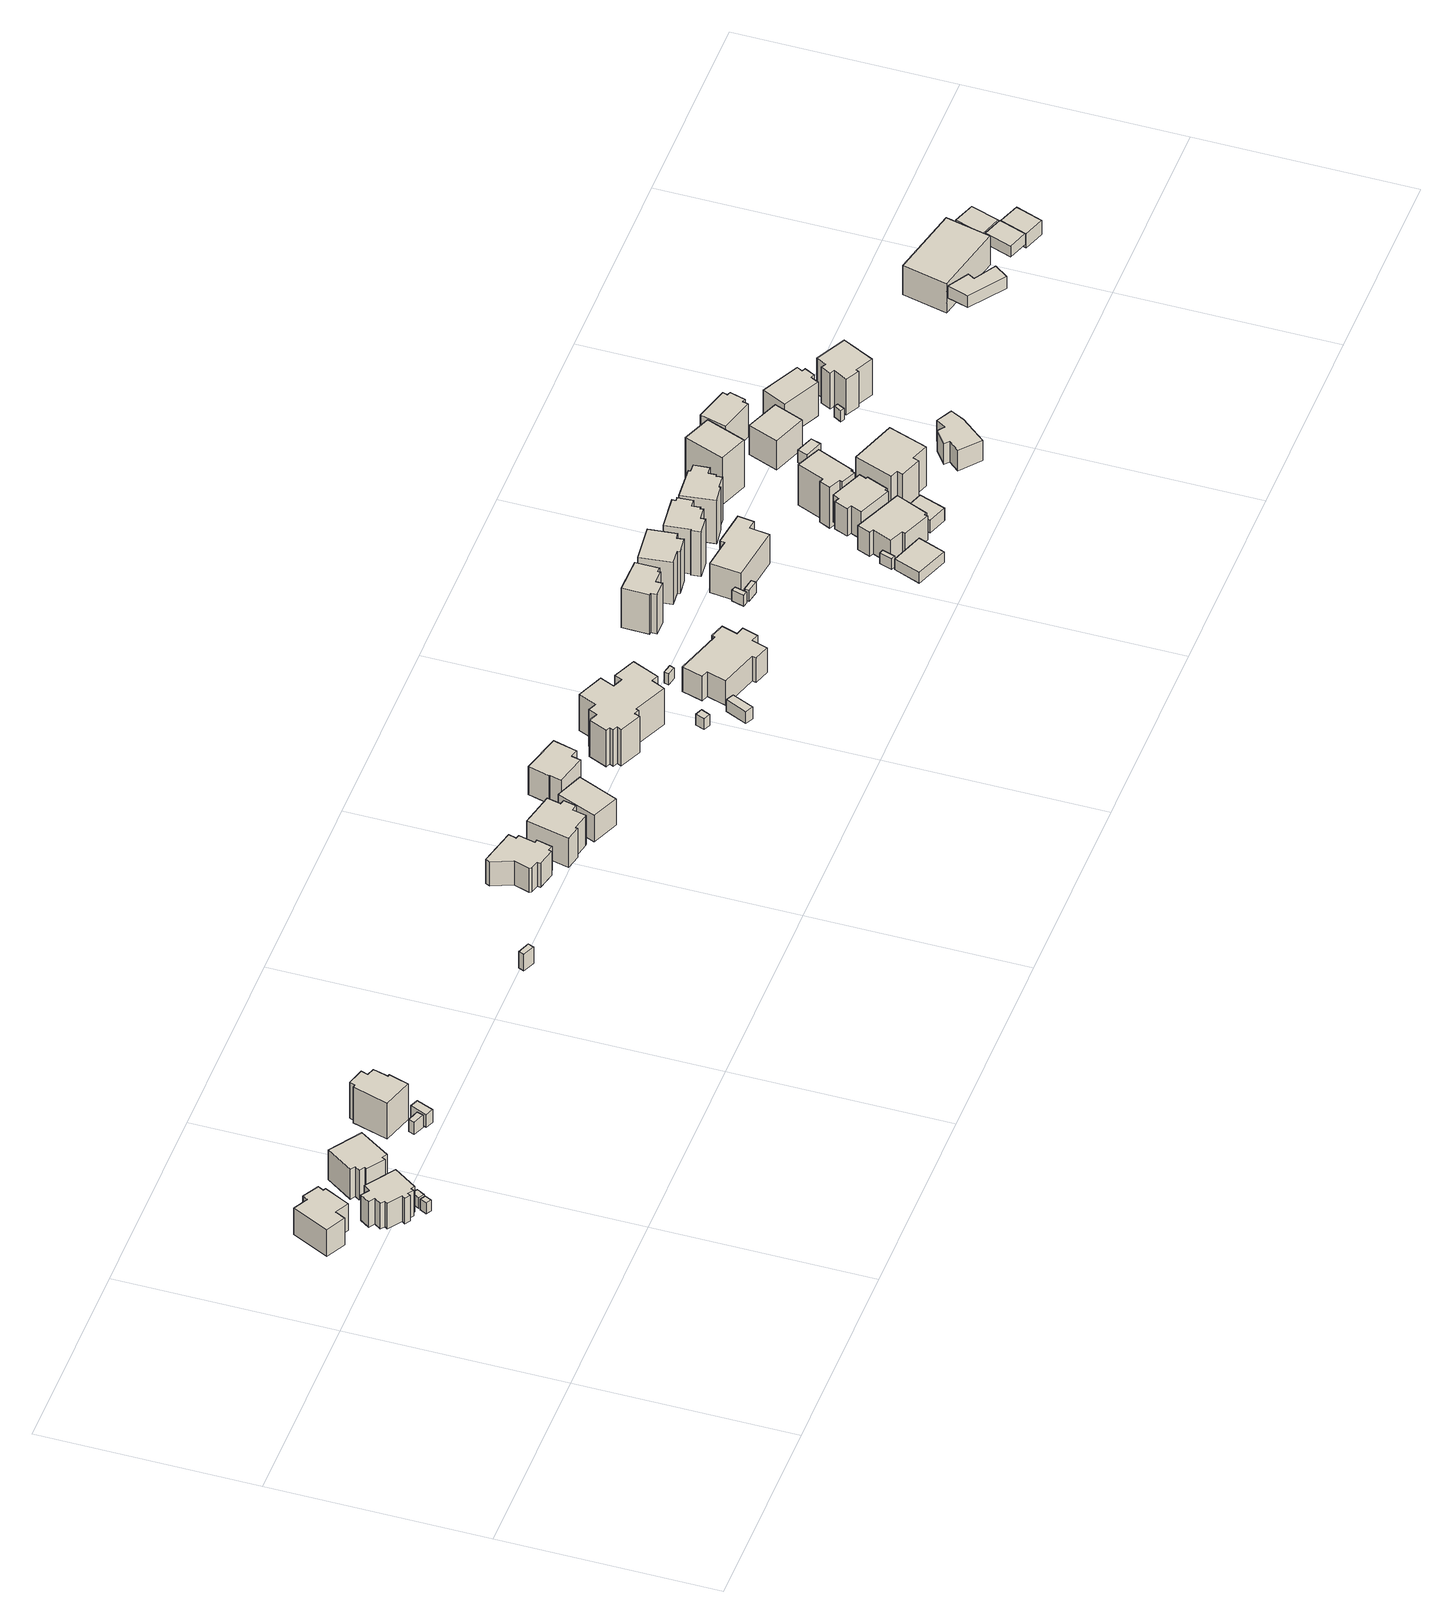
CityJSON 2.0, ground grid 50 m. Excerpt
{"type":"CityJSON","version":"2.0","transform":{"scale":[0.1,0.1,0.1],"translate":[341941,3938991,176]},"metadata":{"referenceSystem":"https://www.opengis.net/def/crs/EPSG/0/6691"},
"CityObjects":{
"building1":{"type":"Building","attributes":{"usage":"411","measuredHeight":7.8,"storeysAboveGround":2,"BuildingIDAttribute.prefecture":"14","BuildingIDAttribute.city":"14151","BuildingDetailAttribute.totalFloorArea":111.45,"BuildingDetailAttribute.buildingFootprintArea":55.72,"BuildingDetailAttribute.buildingStructureType":"601","BuildingDetailAttribute.buildingStructureOrgType":"1","BuildingDetailAttribute.orgUsage":"10","BuildingDetailAttribute.surveyYear":2015,"BuildingLandSlideRiskAttribute.description":"1","BuildingLandSlideRiskAttribute.areaType":"1"},"geometry":[{"type":"Solid","lod":"1","boundaries":[[[[0,1,2,3,4,5,6,7,8,9]],[[8,10,11,9]],[[7,12,10,8]],[[6,13,12,7]],[[5,14,13,6]],[[4,15,14,5]],[[3,16,15,4]],[[2,17,16,3]],[[1,18,17,2]],[[0,19,18,1]],[[9,11,19,0]],[[10,12,13,14,15,16,17,18,19,11]]]]}]},
"building2":{"type":"Building","attributes":{"usage":"411","measuredHeight":7.7,"storeysAboveGround":2,"BuildingIDAttribute.prefecture":"14","BuildingIDAttribute.city":"14151","BuildingDetailAttribute.totalFloorArea":92.86,"BuildingDetailAttribute.buildingFootprintArea":46.43,"BuildingDetailAttribute.buildingStructureType":"601","BuildingDetailAttribute.buildingStructureOrgType":"1","BuildingDetailAttribute.orgUsage":"10","BuildingDetailAttribute.surveyYear":2015,"BuildingLandSlideRiskAttribute.description":"1","BuildingLandSlideRiskAttribute.areaType":"1"},"geometry":[{"type":"Solid","lod":"1","boundaries":[[[[20,21,22,23,24,25,26,27,28,29,30,31,32,33,34,35]],[[34,36,37,35]],[[33,38,36,34]],[[32,39,38,33]],[[31,40,39,32]],[[30,41,40,31]],[[29,42,41,30]],[[28,43,42,29]],[[27,44,43,28]],[[26,45,44,27]],[[25,46,45,26]],[[24,47,46,25]],[[23,48,47,24]],[[22,49,48,23]],[[21,50,49,22]],[[20,51,50,21]],[[35,37,51,20]],[[36,38,39,40,41,42,43,44,45,46,47,48,49,50,51,37]]]]}]},
"building3":{"type":"Building","attributes":{"BuildingIDAttribute.prefecture":"14","BuildingIDAttribute.city":"14151","BuildingDetailAttribute.surveyYear":2015,"BuildingLandSlideRiskAttribute.description":"1","BuildingLandSlideRiskAttribute.areaType":"1"},"geometry":[{"type":"Solid","lod":"1","boundaries":[[[[52,53,54,55]],[[54,56,57,55]],[[53,58,56,54]],[[52,59,58,53]],[[55,57,59,52]],[[56,58,59,57]]]]}]},
"building4":{"type":"Building","attributes":{"BuildingIDAttribute.prefecture":"14","BuildingIDAttribute.city":"14151","BuildingDetailAttribute.surveyYear":2015,"BuildingLandSlideRiskAttribute.description":"1","BuildingLandSlideRiskAttribute.areaType":"1"},"geometry":[{"type":"Solid","lod":"1","boundaries":[[[[60,61,62,63]],[[62,64,65,63]],[[61,66,64,62]],[[60,67,66,61]],[[63,65,67,60]],[[64,66,67,65]]]]}]},
"building5":{"type":"Building","attributes":{"usage":"411","measuredHeight":9.1,"storeysAboveGround":2,"BuildingIDAttribute.prefecture":"14","BuildingIDAttribute.city":"14151","BuildingDetailAttribute.totalFloorArea":108.08,"BuildingDetailAttribute.buildingFootprintArea":54.04,"BuildingDetailAttribute.buildingStructureType":"601","BuildingDetailAttribute.buildingStructureOrgType":"1","BuildingDetailAttribute.orgUsage":"10","BuildingDetailAttribute.surveyYear":2015,"BuildingLandSlideRiskAttribute.description":"1","BuildingLandSlideRiskAttribute.areaType":"1"},"geometry":[{"type":"Solid","lod":"1","boundaries":[[[[68,69,70,71,72,73,74,75,76,77]],[[76,78,79,77]],[[75,80,78,76]],[[74,81,80,75]],[[73,82,81,74]],[[72,83,82,73]],[[71,84,83,72]],[[70,85,84,71]],[[69,86,85,70]],[[68,87,86,69]],[[77,79,87,68]],[[78,80,81,82,83,84,85,86,87,79]]]]}]},
"building6":{"type":"Building","attributes":{"measuredHeight":3.6,"BuildingIDAttribute.prefecture":"14","BuildingIDAttribute.city":"14151","BuildingDetailAttribute.surveyYear":2015,"BuildingLandSlideRiskAttribute.description":"1","BuildingLandSlideRiskAttribute.areaType":"1"},"geometry":[{"type":"Solid","lod":"1","boundaries":[[[[88,89,90,91]],[[90,92,93,91]],[[89,94,92,90]],[[88,95,94,89]],[[91,93,95,88]],[[92,94,95,93]]]]}]},
"building7":{"type":"Building","attributes":{"measuredHeight":3.7,"BuildingIDAttribute.prefecture":"14","BuildingIDAttribute.city":"14151","BuildingDetailAttribute.surveyYear":2015,"BuildingLandSlideRiskAttribute.description":"1","BuildingLandSlideRiskAttribute.areaType":"1"},"geometry":[{"type":"Solid","lod":"1","boundaries":[[[[96,97,98,99]],[[98,100,101,99]],[[97,102,100,98]],[[96,103,102,97]],[[99,101,103,96]],[[100,102,103,101]]]]}]},
"building8":{"type":"Building","attributes":{"usage":"411","measuredHeight":11.2,"storeysAboveGround":2,"BuildingIDAttribute.prefecture":"14","BuildingIDAttribute.city":"14151","BuildingDetailAttribute.totalFloorArea":93.86,"BuildingDetailAttribute.buildingFootprintArea":46.93,"BuildingDetailAttribute.buildingStructureType":"601","BuildingDetailAttribute.buildingStructureOrgType":"1","BuildingDetailAttribute.orgUsage":"10","BuildingDetailAttribute.surveyYear":2015,"BuildingLandSlideRiskAttribute.description":"1","BuildingLandSlideRiskAttribute.areaType":"1"},"geometry":[{"type":"Solid","lod":"1","boundaries":[[[[104,105,106,107,108,109,110,111,112,113]],[[112,114,115,113]],[[111,116,114,112]],[[110,117,116,111]],[[109,118,117,110]],[[108,119,118,109]],[[107,120,119,108]],[[106,121,120,107]],[[105,122,121,106]],[[104,123,122,105]],[[113,115,123,104]],[[114,116,117,118,119,120,121,122,123,115]]]]}]},
"building9":{"type":"Building","attributes":{"measuredHeight":8.9,"BuildingIDAttribute.prefecture":"14","BuildingIDAttribute.city":"14151","BuildingDetailAttribute.surveyYear":2015},"geometry":[{"type":"Solid","lod":"1","boundaries":[[[[124,125,126,127]],[[126,128,129,127]],[[125,130,128,126]],[[124,131,130,125]],[[127,129,131,124]],[[128,130,131,129]]]]}]},
"building10":{"type":"Building","attributes":{"usage":"411","measuredHeight":8,"storeysAboveGround":2,"BuildingIDAttribute.prefecture":"14","BuildingIDAttribute.city":"14151","BuildingDetailAttribute.totalFloorArea":113.42,"BuildingDetailAttribute.buildingFootprintArea":56.71,"BuildingDetailAttribute.buildingStructureType":"601","BuildingDetailAttribute.buildingStructureOrgType":"1","BuildingDetailAttribute.orgUsage":"10","BuildingDetailAttribute.surveyYear":2015},"geometry":[{"type":"Solid","lod":"1","boundaries":[[[[132,133,134,135,136,137,138,139,140,141,142,143,144,145,146]],[[145,147,148,146]],[[144,149,147,145]],[[143,150,149,144]],[[142,151,150,143]],[[141,152,151,142]],[[140,153,152,141]],[[139,154,153,140]],[[138,155,154,139]],[[137,156,155,138]],[[136,157,156,137]],[[135,158,157,136]],[[134,159,158,135]],[[133,160,159,134]],[[132,161,160,133]],[[146,148,161,132]],[[147,149,150,151,152,153,154,155,156,157,158,159,160,161,148]]]]}]},
"building11":{"type":"Building","attributes":{"usage":"411","measuredHeight":9.9,"storeysAboveGround":3,"BuildingIDAttribute.prefecture":"14","BuildingIDAttribute.city":"14151","BuildingDetailAttribute.totalFloorArea":176.6,"BuildingDetailAttribute.buildingFootprintArea":58.87,"BuildingDetailAttribute.buildingStructureType":"601","BuildingDetailAttribute.buildingStructureOrgType":"1","BuildingDetailAttribute.orgUsage":"10","BuildingDetailAttribute.surveyYear":2015},"geometry":[{"type":"Solid","lod":"1","boundaries":[[[[162,163,164,165,166,167,168,169,170,171,172,173]],[[172,174,175,173]],[[171,176,174,172]],[[170,177,176,171]],[[169,178,177,170]],[[168,179,178,169]],[[167,180,179,168]],[[166,181,180,167]],[[165,182,181,166]],[[164,183,182,165]],[[163,184,183,164]],[[162,185,184,163]],[[173,175,185,162]],[[174,176,177,178,179,180,181,182,183,184,185,175]]]]}]},
"building12":{"type":"Building","attributes":{"usage":"411","measuredHeight":7.7,"storeysAboveGround":2,"BuildingIDAttribute.prefecture":"14","BuildingIDAttribute.city":"14151","BuildingDetailAttribute.totalFloorArea":95.39,"BuildingDetailAttribute.buildingFootprintArea":47.69,"BuildingDetailAttribute.buildingStructureType":"601","BuildingDetailAttribute.buildingStructureOrgType":"1","BuildingDetailAttribute.orgUsage":"10","BuildingDetailAttribute.surveyYear":2015,"BuildingLandSlideRiskAttribute.description":"1","BuildingLandSlideRiskAttribute.areaType":"1"},"geometry":[{"type":"Solid","lod":"1","boundaries":[[[[186,187,188,189]],[[188,190,191,189]],[[187,192,190,188]],[[186,193,192,187]],[[189,191,193,186]],[[190,192,193,191]]]]}]},
"building13":{"type":"Building","attributes":{"usage":"411","measuredHeight":8.4,"storeysAboveGround":3,"BuildingIDAttribute.prefecture":"14","BuildingIDAttribute.city":"14151","BuildingDetailAttribute.totalFloorArea":147.12,"BuildingDetailAttribute.buildingFootprintArea":49.04,"BuildingDetailAttribute.buildingStructureType":"601","BuildingDetailAttribute.buildingStructureOrgType":"1","BuildingDetailAttribute.orgUsage":"10","BuildingDetailAttribute.surveyYear":2015,"BuildingLandSlideRiskAttribute.description":"1","BuildingLandSlideRiskAttribute.areaType":"1"},"geometry":[{"type":"Solid","lod":"1","boundaries":[[[[194,195,196,197,198,199,200,201]],[[200,202,203,201]],[[199,204,202,200]],[[198,205,204,199]],[[197,206,205,198]],[[196,207,206,197]],[[195,208,207,196]],[[194,209,208,195]],[[201,203,209,194]],[[202,204,205,206,207,208,209,203]]]]}]},
"building14":{"type":"Building","attributes":{"BuildingIDAttribute.prefecture":"14","BuildingIDAttribute.city":"14151","BuildingDetailAttribute.surveyYear":2015,"BuildingLandSlideRiskAttribute.description":"1","BuildingLandSlideRiskAttribute.areaType":"1"},"geometry":[{"type":"Solid","lod":"1","boundaries":[[[[210,211,212,213]],[[212,214,215,213]],[[211,216,214,212]],[[210,217,216,211]],[[213,215,217,210]],[[214,216,217,215]]]]}]},
"building15":{"type":"Building","attributes":{"usage":"411","measuredHeight":12,"storeysAboveGround":2,"BuildingIDAttribute.prefecture":"14","BuildingIDAttribute.city":"14151","BuildingDetailAttribute.totalFloorArea":265.5,"BuildingDetailAttribute.buildingFootprintArea":132.75,"BuildingDetailAttribute.buildingStructureType":"601","BuildingDetailAttribute.buildingStructureOrgType":"1","BuildingDetailAttribute.orgUsage":"10","BuildingDetailAttribute.surveyYear":2015,"BuildingLandSlideRiskAttribute.description":"1","BuildingLandSlideRiskAttribute.areaType":"1"},"geometry":[{"type":"Solid","lod":"1","boundaries":[[[[218,219,220,221,222,223,224,225,226,227,228,229,230,231,232,233,234,235,236,237,238,239]],[[238,240,241,239]],[[237,242,240,238]],[[236,243,242,237]],[[235,244,243,236]],[[234,245,244,235]],[[233,246,245,234]],[[232,247,246,233]],[[231,248,247,232]],[[230,249,248,231]],[[229,250,249,230]],[[228,251,250,229]],[[227,252,251,228]],[[226,253,252,227]],[[225,254,253,226]],[[224,255,254,225]],[[223,256,255,224]],[[222,257,256,223]],[[221,258,257,222]],[[220,259,258,221]],[[219,260,259,220]],[[218,261,260,219]],[[239,241,261,218]],[[240,242,243,244,245,246,247,248,249,250,251,252,253,254,255,256,257,258,259,260,261,241]]]]}]},
"building16":{"type":"Building","attributes":{"usage":"411","measuredHeight":3.5,"storeysAboveGround":1,"BuildingIDAttribute.prefecture":"14","BuildingIDAttribute.city":"14151","BuildingDetailAttribute.totalFloorArea":9.1,"BuildingDetailAttribute.buildingFootprintArea":9.1,"BuildingDetailAttribute.buildingStructureType":"610","BuildingDetailAttribute.buildingStructureOrgType":"2","BuildingDetailAttribute.orgUsage":"10","BuildingDetailAttribute.surveyYear":2015,"BuildingLandSlideRiskAttribute.description":"1","BuildingLandSlideRiskAttribute.areaType":"1"},"geometry":[{"type":"Solid","lod":"1","boundaries":[[[[262,263,264,265]],[[264,266,267,265]],[[263,268,266,264]],[[262,269,268,263]],[[265,267,269,262]],[[266,268,269,267]]]]}]},
"building17":{"type":"Building","attributes":{"BuildingIDAttribute.prefecture":"14","BuildingIDAttribute.city":"14151","BuildingDetailAttribute.surveyYear":2015,"BuildingLandSlideRiskAttribute.description":"1","BuildingLandSlideRiskAttribute.areaType":"1"},"geometry":[{"type":"Solid","lod":"1","boundaries":[[[[270,271,272,273]],[[272,274,275,273]],[[271,276,274,272]],[[270,277,276,271]],[[273,275,277,270]],[[274,276,277,275]]]]}]},
"building18":{"type":"Building","attributes":{"usage":"411","measuredHeight":8,"storeysAboveGround":1,"BuildingIDAttribute.prefecture":"14","BuildingIDAttribute.city":"14151","BuildingDetailAttribute.totalFloorArea":119.91,"BuildingDetailAttribute.buildingFootprintArea":119.91,"BuildingDetailAttribute.buildingStructureType":"601","BuildingDetailAttribute.buildingStructureOrgType":"1","BuildingDetailAttribute.orgUsage":"10","BuildingDetailAttribute.surveyYear":2015,"BuildingLandSlideRiskAttribute.description":"1","BuildingLandSlideRiskAttribute.areaType":"1"},"geometry":[{"type":"Solid","lod":"1","boundaries":[[[[278,279,280,281,282,283,284,285,286,287,288,289,290,291]],[[290,292,293,291]],[[289,294,292,290]],[[288,295,294,289]],[[287,296,295,288]],[[286,297,296,287]],[[285,298,297,286]],[[284,299,298,285]],[[283,300,299,284]],[[282,301,300,283]],[[281,302,301,282]],[[280,303,302,281]],[[279,304,303,280]],[[278,305,304,279]],[[291,293,305,278]],[[292,294,295,296,297,298,299,300,301,302,303,304,305,293]]]]}]},
"building19":{"type":"Building","attributes":{"BuildingIDAttribute.prefecture":"14","BuildingIDAttribute.city":"14151","BuildingDetailAttribute.surveyYear":2015,"BuildingLandSlideRiskAttribute.description":"1","BuildingLandSlideRiskAttribute.areaType":"1"},"geometry":[{"type":"Solid","lod":"1","boundaries":[[[[306,307,308,309]],[[308,310,311,309]],[[307,312,310,308]],[[306,313,312,307]],[[309,311,313,306]],[[310,312,313,311]]]]}]},
"building20":{"type":"Building","attributes":{"BuildingIDAttribute.prefecture":"14","BuildingIDAttribute.city":"14151","BuildingDetailAttribute.surveyYear":2015,"BuildingLandSlideRiskAttribute.description":"1","BuildingLandSlideRiskAttribute.areaType":"1"},"geometry":[{"type":"Solid","lod":"1","boundaries":[[[[314,315,316,317]],[[316,318,319,317]],[[315,320,318,316]],[[314,321,320,315]],[[317,319,321,314]],[[318,320,321,319]]]]}]},
"building21":{"type":"Building","attributes":{"usage":"411","measuredHeight":11.8,"storeysAboveGround":2,"BuildingIDAttribute.prefecture":"14","BuildingIDAttribute.city":"14151","BuildingDetailAttribute.totalFloorArea":77.45,"BuildingDetailAttribute.buildingFootprintArea":38.72,"BuildingDetailAttribute.buildingStructureType":"601","BuildingDetailAttribute.buildingStructureOrgType":"1","BuildingDetailAttribute.orgUsage":"10","BuildingDetailAttribute.surveyYear":2015,"BuildingLandSlideRiskAttribute.description":"1","BuildingLandSlideRiskAttribute.areaType":"1"},"geometry":[{"type":"Solid","lod":"1","boundaries":[[[[322,323,324,325,326,327,328,329,330,331]],[[330,332,333,331]],[[329,334,332,330]],[[328,335,334,329]],[[327,336,335,328]],[[326,337,336,327]],[[325,338,337,326]],[[324,339,338,325]],[[323,340,339,324]],[[322,341,340,323]],[[331,333,341,322]],[[332,334,335,336,337,338,339,340,341,333]]]]}]},
"building22":{"type":"Building","attributes":{"usage":"411","storeysAboveGround":2,"BuildingIDAttribute.prefecture":"14","BuildingIDAttribute.city":"14151","BuildingDetailAttribute.totalFloorArea":74.14,"BuildingDetailAttribute.buildingFootprintArea":37.07,"BuildingDetailAttribute.buildingStructureType":"601","BuildingDetailAttribute.buildingStructureOrgType":"1","BuildingDetailAttribute.orgUsage":"10","BuildingDetailAttribute.surveyYear":2015,"BuildingLandSlideRiskAttribute.description":"1","BuildingLandSlideRiskAttribute.areaType":"1"},"geometry":[{"type":"Solid","lod":"1","boundaries":[[[[342,343,344,345]],[[344,346,347,345]],[[343,348,346,344]],[[342,349,348,343]],[[345,347,349,342]],[[346,348,349,347]]]]}]},
"building23":{"type":"Building","attributes":{"BuildingIDAttribute.prefecture":"14","BuildingIDAttribute.city":"14151","BuildingDetailAttribute.surveyYear":2015,"BuildingLandSlideRiskAttribute.description":"1","BuildingLandSlideRiskAttribute.areaType":"1"},"geometry":[{"type":"Solid","lod":"1","boundaries":[[[[350,351,352,353]],[[352,354,355,353]],[[351,356,354,352]],[[350,357,356,351]],[[353,355,357,350]],[[354,356,357,355]]]]}]},
"building24":{"type":"Building","attributes":{"usage":"411","measuredHeight":9.5,"storeysAboveGround":3,"BuildingIDAttribute.prefecture":"14","BuildingIDAttribute.city":"14151","BuildingDetailAttribute.totalFloorArea":232.32,"BuildingDetailAttribute.buildingFootprintArea":77.44,"BuildingDetailAttribute.buildingStructureType":"601","BuildingDetailAttribute.buildingStructureOrgType":"1","BuildingDetailAttribute.orgUsage":"10","BuildingDetailAttribute.surveyYear":2015,"BuildingLandSlideRiskAttribute.description":"1","BuildingLandSlideRiskAttribute.areaType":"1"},"geometry":[{"type":"Solid","lod":"1","boundaries":[[[[358,359,360,361,362,363,364,365]],[[364,366,367,365]],[[363,368,366,364]],[[362,369,368,363]],[[361,370,369,362]],[[360,371,370,361]],[[359,372,371,360]],[[358,373,372,359]],[[365,367,373,358]],[[366,368,369,370,371,372,373,367]]]]}]},
"building25":{"type":"Building","attributes":{"usage":"411","measuredHeight":12.1,"storeysAboveGround":2,"BuildingIDAttribute.prefecture":"14","BuildingIDAttribute.city":"14151","BuildingDetailAttribute.totalFloorArea":93.73,"BuildingDetailAttribute.buildingFootprintArea":46.86,"BuildingDetailAttribute.buildingStructureType":"601","BuildingDetailAttribute.buildingStructureOrgType":"1","BuildingDetailAttribute.orgUsage":"10","BuildingDetailAttribute.surveyYear":2015,"BuildingLandSlideRiskAttribute.description":"1","BuildingLandSlideRiskAttribute.areaType":"1"},"geometry":[{"type":"Solid","lod":"1","boundaries":[[[[374,375,376,377,378,379,380,381]],[[380,382,383,381]],[[379,384,382,380]],[[378,385,384,379]],[[377,386,385,378]],[[376,387,386,377]],[[375,388,387,376]],[[374,389,388,375]],[[381,383,389,374]],[[382,384,385,386,387,388,389,383]]]]}]},
"building26":{"type":"Building","attributes":{"usage":"411","measuredHeight":7.9,"storeysAboveGround":2,"BuildingIDAttribute.prefecture":"14","BuildingIDAttribute.city":"14151","BuildingDetailAttribute.totalFloorArea":166.08,"BuildingDetailAttribute.buildingFootprintArea":83.04,"BuildingDetailAttribute.buildingStructureType":"601","BuildingDetailAttribute.buildingStructureOrgType":"1","BuildingDetailAttribute.orgUsage":"10","BuildingDetailAttribute.surveyYear":2015,"BuildingLandSlideRiskAttribute.description":"1","BuildingLandSlideRiskAttribute.areaType":"1"},"geometry":[{"type":"Solid","lod":"1","boundaries":[[[[390,391,392,393,394,395,396,397,398,399]],[[398,400,401,399]],[[397,402,400,398]],[[396,403,402,397]],[[395,404,403,396]],[[394,405,404,395]],[[393,406,405,394]],[[392,407,406,393]],[[391,408,407,392]],[[390,409,408,391]],[[399,401,409,390]],[[400,402,403,404,405,406,407,408,409,401]]]]}]},
"building27":{"type":"Building","attributes":{"usage":"411","measuredHeight":5,"storeysAboveGround":1,"BuildingIDAttribute.prefecture":"14","BuildingIDAttribute.city":"14151","BuildingDetailAttribute.totalFloorArea":25.43,"BuildingDetailAttribute.buildingFootprintArea":25.43,"BuildingDetailAttribute.buildingStructureType":"601","BuildingDetailAttribute.buildingStructureOrgType":"1","BuildingDetailAttribute.orgUsage":"10","BuildingDetailAttribute.surveyYear":2015,"BuildingLandSlideRiskAttribute.description":"1","BuildingLandSlideRiskAttribute.areaType":"1"},"geometry":[{"type":"Solid","lod":"1","boundaries":[[[[410,411,412,413]],[[412,414,415,413]],[[411,416,414,412]],[[410,417,416,411]],[[413,415,417,410]],[[414,416,417,415]]]]}]},
"building28":{"type":"Building","attributes":{"usage":"411","measuredHeight":8.3,"storeysAboveGround":2,"BuildingIDAttribute.prefecture":"14","BuildingIDAttribute.city":"14151","BuildingDetailAttribute.totalFloorArea":100.56,"BuildingDetailAttribute.buildingFootprintArea":50.28,"BuildingDetailAttribute.buildingStructureType":"601","BuildingDetailAttribute.buildingStructureOrgType":"1","BuildingDetailAttribute.orgUsage":"10","BuildingDetailAttribute.surveyYear":2015,"BuildingLandSlideRiskAttribute.description":"1","BuildingLandSlideRiskAttribute.areaType":"1"},"geometry":[{"type":"Solid","lod":"1","boundaries":[[[[418,419,420,421,422,423,424,425,426,427,428,429]],[[428,430,431,429]],[[427,432,430,428]],[[426,433,432,427]],[[425,434,433,426]],[[424,435,434,425]],[[423,436,435,424]],[[422,437,436,423]],[[421,438,437,422]],[[420,439,438,421]],[[419,440,439,420]],[[418,441,440,419]],[[429,431,441,418]],[[430,432,433,434,435,436,437,438,439,440,441,431]]]]}]},
"building29":{"type":"Building","attributes":{"usage":"411","measuredHeight":13,"storeysAboveGround":2,"BuildingIDAttribute.prefecture":"14","BuildingIDAttribute.city":"14151","BuildingDetailAttribute.totalFloorArea":85.15,"BuildingDetailAttribute.buildingFootprintArea":42.58,"BuildingDetailAttribute.buildingStructureType":"601","BuildingDetailAttribute.buildingStructureOrgType":"1","BuildingDetailAttribute.orgUsage":"10","BuildingDetailAttribute.surveyYear":2015,"BuildingLandSlideRiskAttribute.description":"1","BuildingLandSlideRiskAttribute.areaType":"1"},"geometry":[{"type":"Solid","lod":"1","boundaries":[[[[442,443,444,445,446,447,448,449,450,451,452,453,454,455]],[[454,456,457,455]],[[453,458,456,454]],[[452,459,458,453]],[[451,460,459,452]],[[450,461,460,451]],[[449,462,461,450]],[[448,463,462,449]],[[447,464,463,448]],[[446,465,464,447]],[[445,466,465,446]],[[444,467,466,445]],[[443,468,467,444]],[[442,469,468,443]],[[455,457,469,442]],[[456,458,459,460,461,462,463,464,465,466,467,468,469,457]]]]}]},
"building30":{"type":"Building","attributes":{"usage":"411","measuredHeight":12,"storeysAboveGround":2,"BuildingIDAttribute.prefecture":"14","BuildingIDAttribute.city":"14151","BuildingDetailAttribute.totalFloorArea":90.47,"BuildingDetailAttribute.buildingFootprintArea":45.24,"BuildingDetailAttribute.buildingStructureType":"601","BuildingDetailAttribute.buildingStructureOrgType":"1","BuildingDetailAttribute.orgUsage":"10","BuildingDetailAttribute.surveyYear":2015,"BuildingLandSlideRiskAttribute.description":"1","BuildingLandSlideRiskAttribute.areaType":"1"},"geometry":[{"type":"Solid","lod":"1","boundaries":[[[[470,471,472,473,474,475,476,477,478,479]],[[478,480,481,479]],[[477,482,480,478]],[[476,483,482,477]],[[475,484,483,476]],[[474,485,484,475]],[[473,486,485,474]],[[472,487,486,473]],[[471,488,487,472]],[[470,489,488,471]],[[479,481,489,470]],[[480,482,483,484,485,486,487,488,489,481]]]]}]},
"building31":{"type":"Building","attributes":{"usage":"411","measuredHeight":12.3,"storeysAboveGround":2,"BuildingIDAttribute.prefecture":"14","BuildingIDAttribute.city":"14151","BuildingDetailAttribute.totalFloorArea":163.21,"BuildingDetailAttribute.buildingFootprintArea":81.6,"BuildingDetailAttribute.buildingStructureType":"601","BuildingDetailAttribute.buildingStructureOrgType":"1","BuildingDetailAttribute.orgUsage":"10","BuildingDetailAttribute.surveyYear":2015,"BuildingLandSlideRiskAttribute.description":"1","BuildingLandSlideRiskAttribute.areaType":"1"},"geometry":[{"type":"Solid","lod":"1","boundaries":[[[[490,491,492,493,494,495,496,497]],[[496,498,499,497]],[[495,500,498,496]],[[494,501,500,495]],[[493,502,501,494]],[[492,503,502,493]],[[491,504,503,492]],[[490,505,504,491]],[[497,499,505,490]],[[498,500,501,502,503,504,505,499]]]]}]},
"building32":{"type":"Building","attributes":{"usage":"411","measuredHeight":12.5,"storeysAboveGround":2,"BuildingIDAttribute.prefecture":"14","BuildingIDAttribute.city":"14151","BuildingDetailAttribute.totalFloorArea":91.97,"BuildingDetailAttribute.buildingFootprintArea":45.98,"BuildingDetailAttribute.buildingStructureType":"601","BuildingDetailAttribute.buildingStructureOrgType":"1","BuildingDetailAttribute.orgUsage":"10","BuildingDetailAttribute.surveyYear":2015,"BuildingLandSlideRiskAttribute.description":"1","BuildingLandSlideRiskAttribute.areaType":"1"},"geometry":[{"type":"Solid","lod":"1","boundaries":[[[[506,507,508,509,510,511,512,513,514,515,516,517]],[[516,518,519,517]],[[515,520,518,516]],[[514,521,520,515]],[[513,522,521,514]],[[512,523,522,513]],[[511,524,523,512]],[[510,525,524,511]],[[509,526,525,510]],[[508,527,526,509]],[[507,528,527,508]],[[506,529,528,507]],[[517,519,529,506]],[[518,520,521,522,523,524,525,526,527,528,529,519]]]]}]},
"building33":{"type":"Building","attributes":{"usage":"411","measuredHeight":14.3,"storeysAboveGround":2,"BuildingIDAttribute.prefecture":"14","BuildingIDAttribute.city":"14151","BuildingDetailAttribute.totalFloorArea":105.15,"BuildingDetailAttribute.buildingFootprintArea":52.57,"BuildingDetailAttribute.buildingStructureType":"601","BuildingDetailAttribute.buildingStructureOrgType":"1","BuildingDetailAttribute.orgUsage":"10","BuildingDetailAttribute.surveyYear":2015,"BuildingLandSlideRiskAttribute.description":"1","BuildingLandSlideRiskAttribute.areaType":"1"},"geometry":[{"type":"Solid","lod":"1","boundaries":[[[[530,531,532,533]],[[532,534,535,533]],[[531,536,534,532]],[[530,537,536,531]],[[533,535,537,530]],[[534,536,537,535]]]]}]},
"building34":{"type":"Building","attributes":{"usage":"402","measuredHeight":6.3,"storeysAboveGround":1,"BuildingIDAttribute.prefecture":"14","BuildingIDAttribute.city":"14151","BuildingDetailAttribute.totalFloorArea":61.68,"BuildingDetailAttribute.buildingFootprintArea":61.68,"BuildingDetailAttribute.buildingStructureType":"601","BuildingDetailAttribute.buildingStructureOrgType":"1","BuildingDetailAttribute.orgUsage":"72","BuildingDetailAttribute.surveyYear":2015,"BuildingLandSlideRiskAttribute.description":"1","BuildingLandSlideRiskAttribute.areaType":"1"},"geometry":[{"type":"Solid","lod":"1","boundaries":[[[[538,539,540,541,542,543,544,545,546]],[[545,547,548,546]],[[544,549,547,545]],[[543,550,549,544]],[[542,551,550,543]],[[541,552,551,542]],[[540,553,552,541]],[[539,554,553,540]],[[538,555,554,539]],[[546,548,555,538]],[[547,549,550,551,552,553,554,555,548]]]]}]},
"building35":{"type":"Building","attributes":{"usage":"411","measuredHeight":4,"storeysAboveGround":2,"BuildingIDAttribute.prefecture":"14","BuildingIDAttribute.city":"14151","BuildingDetailAttribute.totalFloorArea":14.71,"BuildingDetailAttribute.buildingFootprintArea":7.35,"BuildingDetailAttribute.buildingStructureType":"601","BuildingDetailAttribute.buildingStructureOrgType":"1","BuildingDetailAttribute.orgUsage":"10","BuildingDetailAttribute.surveyYear":2015,"BuildingLandSlideRiskAttribute.description":"1","BuildingLandSlideRiskAttribute.areaType":"1"},"geometry":[{"type":"Solid","lod":"1","boundaries":[[[[556,557,558,559]],[[558,560,561,559]],[[557,562,560,558]],[[556,563,562,557]],[[559,561,563,556]],[[560,562,563,561]]]]}]},
"building36":{"type":"Building","attributes":{"usage":"411","measuredHeight":9,"storeysAboveGround":2,"BuildingIDAttribute.prefecture":"14","BuildingIDAttribute.city":"14151","BuildingDetailAttribute.totalFloorArea":102.32,"BuildingDetailAttribute.buildingFootprintArea":51.16,"BuildingDetailAttribute.buildingStructureType":"601","BuildingDetailAttribute.buildingStructureOrgType":"1","BuildingDetailAttribute.orgUsage":"10","BuildingDetailAttribute.surveyYear":2015,"BuildingLandSlideRiskAttribute.description":"1","BuildingLandSlideRiskAttribute.areaType":"1"},"geometry":[{"type":"Solid","lod":"1","boundaries":[[[[564,565,566,567]],[[566,568,569,567]],[[565,570,568,566]],[[564,571,570,565]],[[567,569,571,564]],[[568,570,571,569]]]]}]},
"building37":{"type":"Building","attributes":{"usage":"411","measuredHeight":10,"storeysAboveGround":2,"BuildingIDAttribute.prefecture":"14","BuildingIDAttribute.city":"14151","BuildingDetailAttribute.totalFloorArea":91.95,"BuildingDetailAttribute.buildingFootprintArea":45.98,"BuildingDetailAttribute.buildingStructureType":"601","BuildingDetailAttribute.buildingStructureOrgType":"1","BuildingDetailAttribute.orgUsage":"10","BuildingDetailAttribute.surveyYear":2015,"BuildingLandSlideRiskAttribute.description":"1","BuildingLandSlideRiskAttribute.areaType":"1"},"geometry":[{"type":"Solid","lod":"1","boundaries":[[[[572,573,574,575,576,577,578,579]],[[578,580,581,579]],[[577,582,580,578]],[[576,583,582,577]],[[575,584,583,576]],[[574,585,584,575]],[[573,586,585,574]],[[572,587,586,573]],[[579,581,587,572]],[[580,582,583,584,585,586,587,581]]]]}]},
"building38":{"type":"Building","attributes":{"BuildingIDAttribute.prefecture":"14","BuildingIDAttribute.city":"14151","BuildingDetailAttribute.surveyYear":2015,"BuildingLandSlideRiskAttribute.description":"1","BuildingLandSlideRiskAttribute.areaType":"1"},"geometry":[{"type":"Solid","lod":"1","boundaries":[[[[588,589,590,591]],[[590,592,593,591]],[[589,594,592,590]],[[588,595,594,589]],[[591,593,595,588]],[[592,594,595,593]]]]}]},
"building39":{"type":"Building","attributes":{"usage":"411","measuredHeight":10.1,"storeysAboveGround":2,"BuildingIDAttribute.prefecture":"14","BuildingIDAttribute.city":"14151","BuildingDetailAttribute.totalFloorArea":88.91,"BuildingDetailAttribute.buildingFootprintArea":44.46,"BuildingDetailAttribute.buildingStructureType":"601","BuildingDetailAttribute.buildingStructureOrgType":"1","BuildingDetailAttribute.orgUsage":"10","BuildingDetailAttribute.surveyYear":2015,"BuildingLandSlideRiskAttribute.description":"1","BuildingLandSlideRiskAttribute.areaType":"1"},"geometry":[{"type":"Solid","lod":"1","boundaries":[[[[596,597,598,599,600,601,602,603]],[[602,604,605,603]],[[601,606,604,602]],[[600,607,606,601]],[[599,608,607,600]],[[598,609,608,599]],[[597,610,609,598]],[[596,611,610,597]],[[603,605,611,596]],[[604,606,607,608,609,610,611,605]]]]}]},
"building40":{"type":"Building","attributes":{"usage":"411","measuredHeight":11.7,"storeysAboveGround":2,"BuildingIDAttribute.prefecture":"14","BuildingIDAttribute.city":"14151","BuildingDetailAttribute.totalFloorArea":99.43,"BuildingDetailAttribute.buildingFootprintArea":49.72,"BuildingDetailAttribute.buildingStructureType":"601","BuildingDetailAttribute.buildingStructureOrgType":"1","BuildingDetailAttribute.orgUsage":"10","BuildingDetailAttribute.surveyYear":2015,"BuildingLandSlideRiskAttribute.description":"1","BuildingLandSlideRiskAttribute.areaType":"1"},"geometry":[{"type":"Solid","lod":"1","boundaries":[[[[612,613,614,615,616,617,618,619,620,621]],[[620,622,623,621]],[[619,624,622,620]],[[618,625,624,619]],[[617,626,625,618]],[[616,627,626,617]],[[615,628,627,616]],[[614,629,628,615]],[[613,630,629,614]],[[612,631,630,613]],[[621,623,631,612]],[[622,624,625,626,627,628,629,630,631,623]]]]}]},
"building41":{"type":"Building","attributes":{"measuredHeight":3.8,"BuildingIDAttribute.prefecture":"14","BuildingIDAttribute.city":"14151","BuildingDetailAttribute.surveyYear":2015,"BuildingLandSlideRiskAttribute.description":"1","BuildingLandSlideRiskAttribute.areaType":"1"},"geometry":[{"type":"Solid","lod":"1","boundaries":[[[[632,633,634,635,636,637]],[[636,638,639,637]],[[635,640,638,636]],[[634,641,640,635]],[[633,642,641,634]],[[632,643,642,633]],[[637,639,643,632]],[[638,640,641,642,643,639]]]]}]},
"building42":{"type":"Building","attributes":{"measuredHeight":10.6,"BuildingIDAttribute.prefecture":"14","BuildingIDAttribute.city":"14151","BuildingDetailAttribute.surveyYear":2015,"BuildingLandSlideRiskAttribute.description":"1","BuildingLandSlideRiskAttribute.areaType":"1"},"geometry":[{"type":"Solid","lod":"1","boundaries":[[[[644,645,646,647]],[[646,648,649,647]],[[645,650,648,646]],[[644,651,650,645]],[[647,649,651,644]],[[648,650,651,649]]]]}]},
"building43":{"type":"Building","attributes":{"BuildingIDAttribute.prefecture":"14","BuildingIDAttribute.city":"14151","BuildingDetailAttribute.surveyYear":2015,"BuildingLandSlideRiskAttribute.description":"1","BuildingLandSlideRiskAttribute.areaType":"1"},"geometry":[{"type":"Solid","lod":"1","boundaries":[[[[652,653,654,655]],[[654,656,657,655]],[[653,658,656,654]],[[652,659,658,653]],[[655,657,659,652]],[[656,658,659,657]]]]}]},
"building44":{"type":"Building","attributes":{"measuredHeight":5.5,"BuildingIDAttribute.prefecture":"14","BuildingIDAttribute.city":"14151","BuildingDetailAttribute.surveyYear":2015,"BuildingLandSlideRiskAttribute.description":"1","BuildingLandSlideRiskAttribute.areaType":"1"},"geometry":[{"type":"Solid","lod":"1","boundaries":[[[[660,661,662,663]],[[662,664,665,663]],[[661,666,664,662]],[[660,667,666,661]],[[663,665,667,660]],[[664,666,667,665]]]]}]},
"building45":{"type":"Building","attributes":{"measuredHeight":4.1,"BuildingIDAttribute.prefecture":"14","BuildingIDAttribute.city":"14151","BuildingDetailAttribute.surveyYear":2015,"BuildingLandSlideRiskAttribute.description":"1","BuildingLandSlideRiskAttribute.areaType":"1"},"geometry":[{"type":"Solid","lod":"1","boundaries":[[[[668,669,670,671]],[[670,672,673,671]],[[669,674,672,670]],[[668,675,674,669]],[[671,673,675,668]],[[672,674,675,673]]]]}]}
},
"vertices":[
[91,611,200],[128,590,200],[121,577,200],[127,574,200],[98,515,200],[66,531,200],[54,508,200],[8,531,200],[50,617,200],[84,599,200],[50,617,274],[84,599,274],[8,531,274],[54,508,274],[66,531,274],[98,515,274],[127,574,274],[121,577,274],[128,590,274],[91,611,274],
[147,486,206],[158,501,206],[225,455,206],[188,401,206],[180,406,206],[176,399,206],[164,408,206],[159,401,206],[147,409,206],[153,416,206],[121,438,206],[126,445,206],[117,452,206],[127,467,206],[114,476,206],[129,498,206],[114,476,277],[129,498,277],[127,467,277],[117,452,277],[126,445,277],[121,438,277],[153,416,277],[147,409,277],[159,401,277],[164,408,277],[176,399,277],[180,406,277],[188,401,277],[225,455,277],[158,501,277],[147,486,277],
[203,383,213],[195,368,213],[183,375,213],[191,390,213],[183,375,243],[191,390,243],[195,368,243],[203,383,243],
[217,405,213],[206,387,213],[193,394,213],[204,413,213],[193,394,243],[204,413,243],[206,387,243],[217,405,243],
[308,556,195],[261,485,195],[250,492,195],[246,485,195],[206,512,195],[209,517,195],[197,525,195],[205,536,195],[194,543,195],[236,605,195],[194,543,278],[236,605,278],[205,536,278],[197,525,278],[209,517,278],[206,512,278],[246,485,278],[250,492,278],[261,485,278],[308,556,278],
[474,479,171],[447,489,171],[452,503,171],[479,494,171],[452,503,205],[479,494,205],[447,489,205],[474,479,205],
[511,504,171],[495,465,171],[476,473,171],[492,512,171],[476,473,206],[492,512,206],[495,465,206],[511,504,206],
[439,545,149],[464,627,149],[470,626,149],[475,639,149],[515,627,149],[510,611,149],[528,605,149],[518,570,149],[523,569,149],[509,523,149],[523,569,249],[509,523,249],[518,570,249],[528,605,249],[510,611,249],[515,627,249],[475,639,249],[470,626,249],[464,627,249],[439,545,249],
[1033,427,158],[1005,439,158],[1010,452,158],[1039,441,158],[1010,452,203],[1039,441,203],[1005,439,203],[1033,427,203],
[1357,574,116],[1366,571,116],[1357,533,116],[1365,532,116],[1356,496,116],[1344,499,116],[1342,492,116],[1300,502,116],[1301,509,116],[1281,515,116],[1278,519,116],[1289,555,116],[1271,602,116],[1275,613,116],[1362,592,116],[1275,613,183],[1362,592,183],[1271,602,183],[1289,555,183],[1278,519,183],[1281,515,183],[1301,509,183],[1300,502,183],[1342,492,183],[1344,499,183],[1356,496,183],[1365,532,183],[1357,533,183],[1366,571,183],[1357,574,183],
[1470,515,117],[1481,513,117],[1474,483,117],[1460,486,117],[1453,454,117],[1447,455,117],[1447,454,117],[1410,463,117],[1409,458,117],[1374,466,117],[1397,565,117],[1477,547,117],[1397,565,198],[1477,547,198],[1374,466,198],[1409,458,198],[1410,463,198],[1447,454,198],[1447,455,198],[1453,454,198],[1460,486,198],[1474,483,198],[1481,513,198],[1470,515,198],
[1464,441,118],[1502,532,118],[1566,506,118],[1527,414,118],[1566,506,191],[1527,414,191],[1502,532,191],[1464,441,191],
[1554,568,109],[1567,618,109],[1658,594,109],[1644,539,109],[1625,544,109],[1620,522,109],[1548,541,109],[1555,568,109],[1548,541,187],[1555,568,187],[1620,522,187],[1625,544,187],[1644,539,187],[1658,594,187],[1567,618,187],[1554,568,187],
[1805,317,171],[1813,338,171],[1830,331,171],[1821,310,171],[1830,331,201],[1821,310,201],[1813,338,201],[1805,317,201],
[1848,444,132],[1834,413,132],[1756,448,132],[1753,441,132],[1742,446,132],[1737,434,132],[1686,457,132],[1691,467,132],[1680,472,132],[1684,481,132],[1674,485,132],[1693,528,132],[1714,519,132],[1723,540,132],[1743,531,132],[1761,573,132],[1822,547,132],[1808,514,132],[1831,504,132],[1839,522,132],[1891,499,132],[1864,437,132],[1891,499,233],[1864,437,233],[1839,522,233],[1831,504,233],[1808,514,233],[1822,547,233],[1761,573,233],[1743,531,233],[1723,540,233],[1714,519,233],[1693,528,233],[1674,485,233],[1684,481,233],[1680,472,233],[1691,467,233],[1686,457,233],[1737,434,233],[1742,446,233],[1753,441,233],[1756,448,233],[1834,413,233],[1848,444,233],
[1880,279,181],[1858,229,181],[1839,238,181],[1862,288,181],[1839,238,214],[1862,288,214],[1858,229,214],[1880,279,214],
[1940,427,164],[1918,432,164],[1921,443,164],[1943,438,164],[1921,443,194],[1943,438,194],[1918,432,194],[1940,427,194],
[2016,371,166],[2050,360,166],[2038,324,166],[2058,318,166],[2046,282,166],[2029,288,166],[2017,251,166],[1980,263,166],[1982,272,166],[1894,300,166],[1908,345,166],[1892,350,166],[1906,398,166],[2014,364,166],[1906,398,234],[2014,364,234],[1892,350,234],[1908,345,234],[1894,300,234],[1982,272,234],[1980,263,234],[2017,251,234],[2029,288,234],[2046,282,234],[2058,318,234],[2038,324,234],[2050,360,234],[2016,371,234],
[2216,388,161],[2209,360,161],[2197,363,161],[2205,391,161],[2197,363,191],[2205,391,191],[2209,360,191],[2216,388,191],
[2244,352,161],[2215,357,161],[2217,368,161],[2246,363,161],[2217,368,191],[2246,363,191],[2215,357,191],[2244,352,191],
[2235,612,68],[2235,558,68],[2224,558,68],[2224,552,68],[2193,552,68],[2193,537,68],[2156,537,68],[2156,551,68],[2151,551,68],[2152,613,68],[2151,551,178],[2152,613,178],[2156,551,178],[2156,537,178],[2193,537,178],[2193,552,178],[2224,552,178],[2224,558,178],[2235,558,178],[2235,612,178],
[2436,63,201],[2413,1,201],[2337,29,201],[2360,90,201],[2337,29,231],[2360,90,231],[2413,1,231],[2436,63,231],
[2378,122,201],[2368,93,201],[2358,96,201],[2368,125,201],[2358,96,231],[2368,125,231],[2368,93,231],[2378,122,231],
[2228,447,148],[2298,438,148],[2300,449,148],[2383,438,148],[2378,401,148],[2357,404,148],[2351,358,148],[2219,376,148],[2351,358,229],[2219,376,229],[2357,404,229],[2378,401,229],[2383,438,229],[2300,449,229],[2298,438,229],[2228,447,229],
[2339,620,61],[2346,556,61],[2332,554,61],[2334,538,61],[2295,534,61],[2294,540,61],[2259,537,61],[2251,611,61],[2259,537,178],[2251,611,178],[2294,540,178],[2295,534,178],[2334,538,178],[2332,554,178],[2346,556,178],[2339,620,178],
[2386,153,197],[2398,183,197],[2511,135,197],[2479,61,197],[2474,63,197],[2471,56,197],[2406,83,197],[2409,90,197],[2377,104,197],[2396,149,197],[2377,104,264],[2396,149,264],[2409,90,264],[2406,83,264],[2471,56,264],[2474,63,264],[2479,61,264],[2511,135,264],[2398,183,264],[2386,153,264],
[2490,57,200],[2513,117,200],[2557,101,200],[2535,41,200],[2557,101,235],[2535,41,235],[2513,117,235],[2490,57,235],
[2540,213,188],[2544,211,188],[2524,162,188],[2519,164,188],[2516,157,188],[2439,189,188],[2450,215,188],[2439,220,188],[2452,251,188],[2464,246,188],[2470,261,188],[2546,229,188],[2470,261,264],[2546,229,264],[2464,246,264],[2452,251,264],[2439,220,264],[2450,215,264],[2439,189,264],[2516,157,264],[2519,164,264],[2524,162,264],[2544,211,264],[2540,213,264],
[2433,589,61],[2442,590,61],[2445,555,61],[2428,553,61],[2430,534,61],[2425,534,61],[2426,527,61],[2398,524,61],[2399,513,61],[2358,509,61],[2356,531,61],[2359,531,61],[2353,590,61],[2433,598,61],[2353,590,185],[2433,598,185],[2359,531,185],[2356,531,185],[2358,509,185],[2399,513,185],[2398,524,185],[2426,527,185],[2425,534,185],[2430,534,185],[2428,553,185],[2445,555,185],[2442,590,185],[2433,589,185],
[2555,250,148],[2551,241,148],[2516,256,148],[2519,263,148],[2492,275,148],[2503,301,148],[2512,297,148],[2538,359,148],[2595,334,148],[2558,248,148],[2595,334,261],[2558,248,261],[2538,359,261],[2512,297,261],[2503,301,261],[2492,275,261],[2519,263,261],[2516,256,261],[2551,241,261],[2555,250,261],
[2647,118,177],[2607,133,177],[2602,119,177],[2552,137,177],[2557,151,177],[2539,158,177],[2571,246,177],[2679,208,177],[2571,246,286],[2679,208,286],[2539,158,286],[2557,151,286],[2552,137,286],[2602,119,286],[2607,133,286],[2647,118,286],
[2527,594,66],[2527,589,66],[2546,590,66],[2549,554,66],[2532,552,66],[2533,535,66],[2529,534,66],[2530,520,66],[2500,518,66],[2500,514,66],[2458,509,66],[2449,588,66],[2458,509,186],[2449,588,186],[2500,514,186],[2500,518,186],[2530,520,186],[2529,534,186],[2533,535,186],[2532,552,186],[2549,554,186],[2546,590,186],[2527,589,186],[2527,594,186],
[2566,534,73],[2601,625,73],[2667,599,73],[2632,508,73],[2667,599,204],[2632,508,204],[2601,625,204],[2566,534,204],
[2811,93,171],[2763,35,171],[2717,73,171],[2738,98,171],[2727,107,171],[2761,133,171],[2776,122,171],[2790,144,171],[2827,124,171],[2790,144,228],[2827,124,228],[2776,122,228],[2761,133,228],[2727,107,228],[2738,98,228],[2717,73,228],[2763,35,228],[2811,93,228],
[2719,392,131],[2711,369,131],[2670,384,131],[2678,407,131],[2670,384,166],[2678,407,166],[2711,369,166],[2719,392,166],
[2731,415,120],[2654,445,120],[2681,514,120],[2758,483,120],[2681,514,201],[2758,483,201],[2654,445,201],[2731,415,201],
[2695,624,94],[2774,602,94],[2771,591,94],[2779,588,94],[2769,552,94],[2761,554,94],[2757,541,94],[2678,563,94],[2757,541,186],[2678,563,186],[2761,554,186],[2769,552,186],[2779,588,186],[2771,591,186],[2774,602,186],[2695,624,186],
[2846,377,127],[2837,360,127],[2828,364,127],[2838,382,127],[2828,364,157],[2838,382,157],[2837,360,157],[2846,377,157],
[2872,463,108],[2880,459,108],[2868,435,108],[2859,439,108],[2850,421,108],[2763,464,108],[2791,520,108],[2879,476,108],[2791,520,202],[2879,476,202],[2763,464,202],[2850,421,202],[2859,439,202],[2868,435,202],[2880,459,202],[2872,463,202],
[2941,334,112],[2900,355,112],[2897,349,112],[2866,365,112],[2883,397,112],[2873,402,112],[2885,426,112],[2896,420,112],[2908,443,112],[2978,407,112],[2908,443,212],[2978,407,212],[2896,420,212],[2885,426,212],[2873,402,212],[2883,397,212],[2866,365,212],[2897,349,212],[2900,355,212],[2941,334,212],
[3317,253,53],[3332,302,53],[3380,273,53],[3371,258,53],[3421,228,53],[3398,196,53],[3421,228,86],[3398,196,86],[3371,258,86],[3380,273,86],[3332,302,86],[3317,253,86],
[3334,305,8],[3358,408,8],[3525,370,8],[3501,266,8],[3525,370,89],[3501,266,89],[3358,408,89],[3334,305,89],
[3546,206,44],[3500,222,44],[3522,284,44],[3568,268,44],[3522,284,74],[3568,268,74],[3500,222,74],[3546,206,74],
[3570,272,18],[3519,289,18],[3542,355,18],[3592,337,18],[3542,355,72],[3592,337,72],[3519,289,72],[3570,272,72],
[3619,249,33],[3597,187,33],[3548,204,33],[3570,267,33],[3548,204,72],[3570,267,72],[3597,187,72],[3619,249,72]
]}
